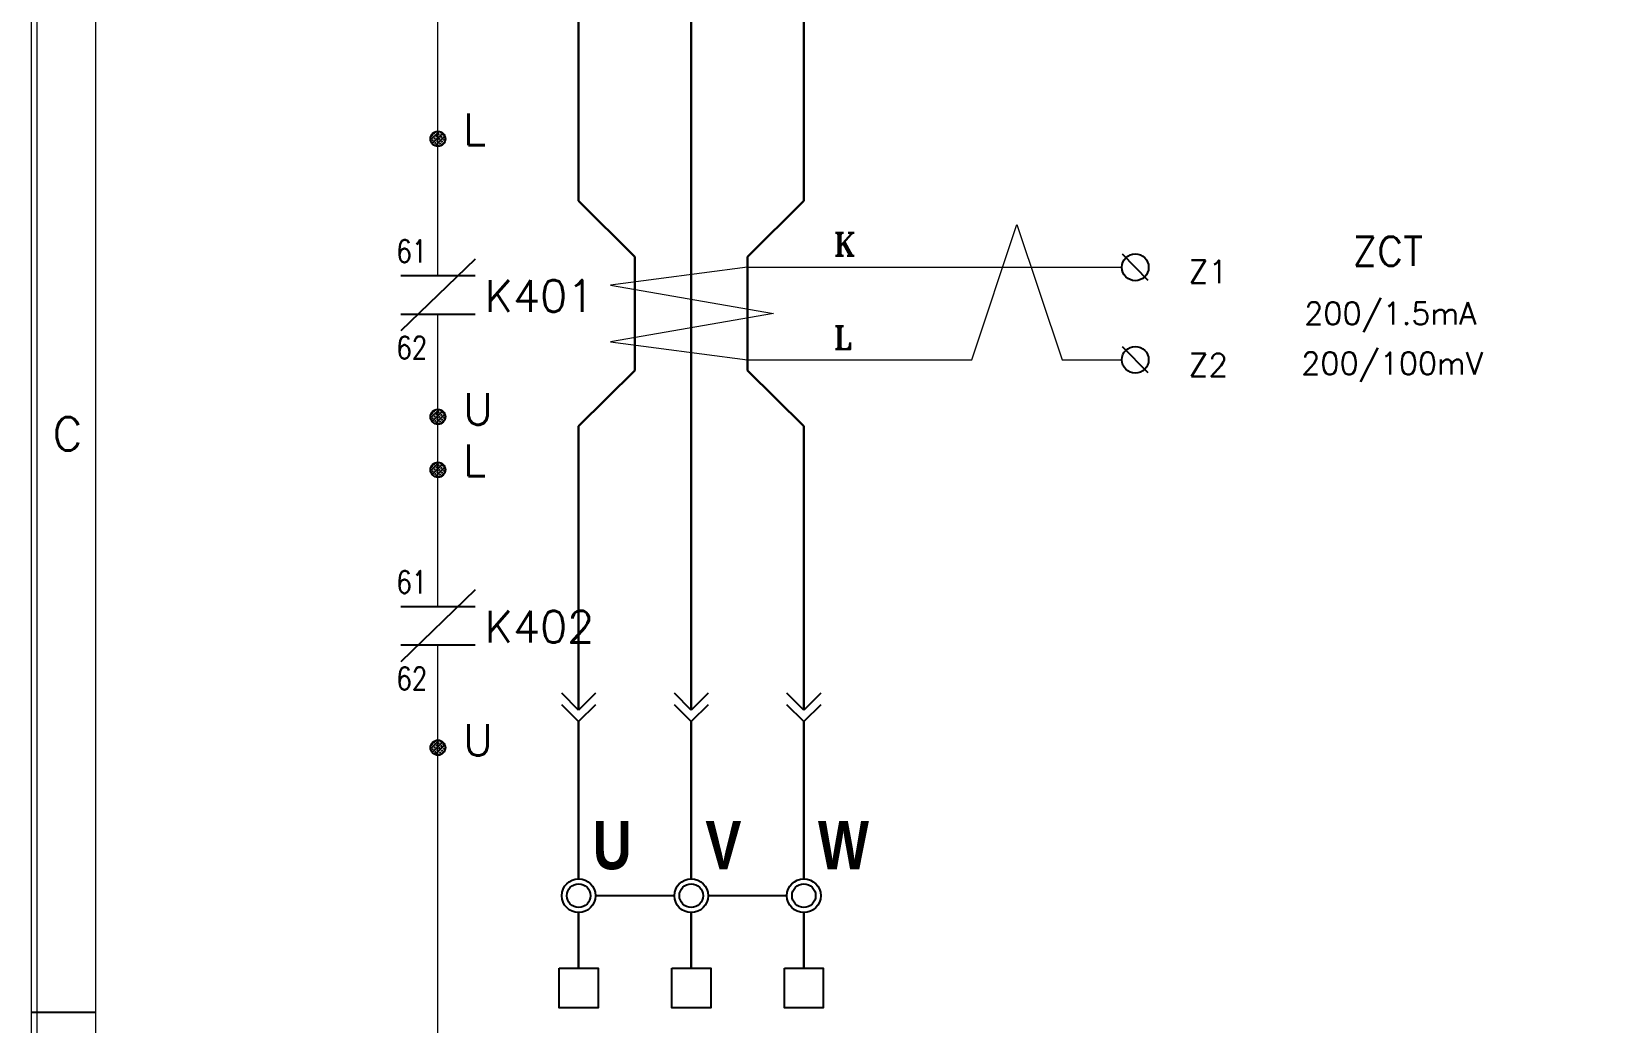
# Model space of a CAD drawing. Header units: millimetres. Extents: x 107 to 2900, y 85 to 3996.
# Drawn here: x 1976.5 to 2150.3, y 311.9 to 421.8 of the extents above; entities that cross this region are included whole.
import ezdxf
from ezdxf.enums import TextEntityAlignment as Align
from ezdxf.lldxf.tags import DXFTag

# ---------------------------------------------------------------- set-up
doc = ezdxf.new("R2010")
doc.units = ezdxf.units.MM
for name, color, linetype in [('1', 1, 'CENTER'), ('20', 2, 'Continuous'), ('30', 3, 'Continuous'), ('70', 7, 'Continuous')]:
    doc.layers.add(name, color=color, linetype=linetype)
doc.styles.add('ROMANS', font='ROMANS.shx', dxfattribs={"width": 0.7})
doc.styles.add('SIMPLEX', font='SIMPLEX')
doc.styles.add('STYLE2', font='romant.shx')
tags = doc.linetypes.add('CENTER', pattern=[2, 1.25, -0.25, 0.25, -0.25]).pattern_tags.tags
tags[10:11] = [DXFTag(74, 4), DXFTag(75, 0), DXFTag(340, '0'), DXFTag(46, 1.0), DXFTag(50, 0.0), DXFTag(44, 0.0), DXFTag(45, 0.0)]
tags[8:9] = [DXFTag(74, 4), DXFTag(75, 0), DXFTag(340, '0'), DXFTag(46, 1.0), DXFTag(50, 0.0), DXFTag(44, 0.0), DXFTag(45, 0.0)]
tags[6:7] = [DXFTag(74, 4), DXFTag(75, 0), DXFTag(340, '0'), DXFTag(46, 1.0), DXFTag(50, 0.0), DXFTag(44, 0.0), DXFTag(45, 0.0)]
tags[4:5] = [DXFTag(74, 4), DXFTag(75, 0), DXFTag(340, '0'), DXFTag(46, 1.0), DXFTag(50, 0.0), DXFTag(44, 0.0), DXFTag(45, 0.0)]
tags = doc.linetypes.add('HIDDEN', pattern=[0.375, 0.25, -0.125]).pattern_tags.tags
tags[6:7] = [DXFTag(74, 4), DXFTag(75, 0), DXFTag(340, '0'), DXFTag(46, 1.0), DXFTag(50, 0.0), DXFTag(44, 0.0), DXFTag(45, 0.0)]
tags[4:5] = [DXFTag(74, 4), DXFTag(75, 0), DXFTag(340, '0'), DXFTag(46, 1.0), DXFTag(50, 0.0), DXFTag(44, 0.0), DXFTag(45, 0.0)]

msp = doc.modelspace()

# ---------------------------------------------------------------- hatches: boundary and pattern name
at = {"layer": '70'}
h = msp.add_hatch(dxfattribs=at)
h.set_pattern_fill('ANSI33', color=256, scale=1.6632, style=0)
h.set_pattern_definition([(45, (3361.7743, -43.22617), (-0.294015, 0.294015), []), (45, (3362.0683, -43.22617), (-0.294015, 0.294015), [0.2079, -0.10395])])
h.paths.add_polyline_path([(2021.555, 410.767, 0.4142136), (2020.723, 409.935, 0.4142136), (2021.555, 409.104)])
h.paths.add_polyline_path([(2021.555, 410.767), (2021.555, 409.935), (2022.386, 409.935, 0.4142136)])
h.paths.add_polyline_path([(2022.386, 409.935), (2021.555, 409.935), (2021.555, 409.104, 0.4142136)])
h = msp.add_hatch(dxfattribs=at)
h.set_pattern_fill('ANSI33', color=256, scale=1.6632, style=0)
h.set_pattern_definition([(45, (3361.77466, -74.0156), (-0.294015, 0.294015), []), (45, (3362.06868, -74.0156), (-0.294015, 0.294015), [0.2079, -0.10395])])
h.paths.add_polyline_path([(2021.555, 379.977, 0.4142136), (2020.723, 379.146, 0.4142136), (2021.555, 378.314)])
h.paths.add_polyline_path([(2021.555, 379.977), (2021.555, 379.146), (2022.387, 379.146, 0.4142136)])
h.paths.add_polyline_path([(2022.387, 379.146), (2021.555, 379.146), (2021.555, 378.314, 0.4142136)])
h = msp.add_hatch(dxfattribs=at)
h.set_pattern_fill('ANSI33', color=256, scale=1.6632, style=0)
h.set_pattern_definition([(45, (3361.7743, -79.88598), (-0.294015, 0.294015), []), (45, (3362.0683, -79.88598), (-0.294015, 0.294015), [0.2079, -0.10395])])
h.paths.add_polyline_path([(2021.555, 374.107, 0.4142136), (2020.723, 373.275, 0.4142136), (2021.555, 372.444)])
h.paths.add_polyline_path([(2021.555, 374.107), (2021.555, 373.275), (2022.386, 373.275, 0.4142136)])
h.paths.add_polyline_path([(2022.386, 373.275), (2021.555, 373.275), (2021.555, 372.444, 0.4142136)])
h = msp.add_hatch(dxfattribs=at)
h.set_pattern_fill('ANSI33', color=256, scale=1.6632, style=0)
h.set_pattern_definition([(45, (3361.77466, -110.6754), (-0.294015, 0.294015), []), (45, (3362.06868, -110.6754), (-0.294015, 0.294015), [0.2079, -0.10395])])
h.paths.add_polyline_path([(2021.555, 343.317, 0.4142136), (2020.723, 342.486, 0.4142136), (2021.555, 341.654)])
h.paths.add_polyline_path([(2021.555, 343.317), (2021.555, 342.486), (2022.387, 342.486, 0.4142136)])
h.paths.add_polyline_path([(2022.387, 342.486), (2021.555, 342.486), (2021.555, 341.654, 0.4142136)])

# ---------------------------------------------------------------- linework, layer by layer
at = {"color": 0, "lineweight": 30}
for p, q in [((2037.141, 429.737), (2037.141, 403.054)), ((2049.615, 390.58), (2049.615, 429.737)), ((2062.089, 429.737), (2062.089, 403.054)), ((2037.141, 403.054), (2043.378, 396.874)), ((2062.089, 403.054), (2055.852, 396.874)), ((2043.378, 396.874), (2043.378, 390.58)), ((2055.852, 396.874), (2055.852, 390.58)), ((2043.378, 384.286), (2043.378, 390.58)), ((2049.615, 390.58), (2049.615, 346.644)), ((2055.852, 384.286), (2055.852, 390.58)), ((2037.141, 378.106), (2043.378, 384.286)), ((2062.089, 378.106), (2055.852, 384.286)), ((2037.141, 378.106), (2037.141, 346.644)), ((2062.089, 378.106), (2062.089, 346.644)), ((2037.141, 345.376), (2037.141, 327.957)), ((2049.615, 345.376), (2049.615, 327.957)), ((2062.089, 345.376), (2062.089, 327.957)), ((2037.141, 324.215), (2037.141, 318.069)), ((2049.615, 324.215), (2049.615, 318.069)), ((2062.089, 324.215), (2062.089, 318.069))]:
    msp.add_line(p, q, dxfattribs=at)
for p, q in [((2025.658, 396.615), (2017.451, 388.665)), ((2025.658, 394.761), (2017.451, 394.761)), ((2017.451, 390.52), (2025.658, 390.52)), ((2025.658, 359.956), (2017.451, 352.005)), ((2025.658, 358.101), (2017.451, 358.101)), ((2017.451, 353.86), (2025.658, 353.86)), ((2037.141, 346.644), (2035.27, 348.515)), ((2039.013, 348.515), (2037.141, 346.644)), ((2049.615, 346.644), (2047.744, 348.515)), ((2051.487, 348.515), (2049.615, 346.644)), ((2062.089, 346.644), (2060.218, 348.515)), ((2063.961, 348.515), (2062.089, 346.644)), ((2037.141, 345.376), (2035.27, 347.247)), ((2039.013, 347.247), (2037.141, 345.376)), ((2049.615, 345.376), (2047.744, 347.247)), ((2051.487, 347.247), (2049.615, 345.376)), ((2062.089, 345.376), (2060.218, 347.247)), ((2063.961, 347.247), (2062.089, 345.376))]:
    msp.add_line(p, q)
at = {"color": 0}
for p, q in [((2100.234, 394.259), (2097.38, 397.149)), ((2100.234, 384.011), (2097.38, 386.901))]:
    msp.add_line(p, q, dxfattribs=at)
at = {"color": 0, "lineweight": 15}
for p, q in [((2055.852, 395.704), (2097.326, 395.704)), ((2055.852, 385.456), (2080.714, 385.456)), ((2090.693, 385.456), (2097.326, 385.456))]:
    msp.add_line(p, q, dxfattribs=at)
at = {"linetype": 'HIDDEN', "ltscale": 20}
for p, q in [((2047.744, 326.086), (2039.013, 326.086)), ((2060.218, 326.086), (2051.487, 326.086))]:
    msp.add_line(p, q, dxfattribs=at)
for points in [[(2034.986, 318.069), (2039.296, 318.069), (2039.296, 313.646), (2034.986, 313.646)], [(2047.459, 318.069), (2051.769, 318.069), (2051.769, 313.646), (2047.459, 313.646)], [(2059.933, 318.069), (2064.243, 318.069), (2064.243, 313.646), (2059.933, 313.646)]]:
    msp.add_lwpolyline(points, close=True)
at = {"color": 0}
for centre in [(2098.807, 395.704), (2098.807, 385.456)]:
    msp.add_circle(centre, 1.482, dxfattribs=at)
at = {"layer": '1', "color": 0}
for centre, radius in [((2037.141, 326.086), 1.871), ((2037.141, 326.086), 1.31), ((2049.615, 326.086), 1.871), ((2049.615, 326.086), 1.31), ((2062.089, 326.086), 1.871), ((2062.089, 326.086), 1.31)]:
    msp.add_circle(centre, radius, dxfattribs=at)
at = {"layer": '20', "color": 0, "lineweight": 13}
msp.add_lwpolyline([(1983.636, 179.259), (1983.636, 694.851), (2790.18, 694.851), (2790.18, 179.259)], dxfattribs=at)
at = {"layer": '30', "color": 0}
msp.add_line((1976.508, 313.179), (1983.636, 313.179), dxfattribs=at)
at = {"layer": '70', "color": 1, "lineweight": 15}
for p, q in [((2021.555, 394.761), (2021.554, 430.623)), ((2021.555, 358.101), (2021.555, 390.52)), ((2021.556, 295.048), (2021.555, 353.86))]:
    msp.add_line(p, q, dxfattribs=at)
at = {"layer": '70', "lineweight": 15}
for p, q in [((2080.714, 385.456), (2085.704, 400.463)), ((2085.704, 400.463), (2090.693, 385.456))]:
    msp.add_line(p, q, dxfattribs=at)
at = {"layer": '70', "lineweight": 13}
for p, q in [((2055.852, 395.704), (2040.656, 393.727)), ((2040.656, 393.727), (2058.742, 390.58)), ((2058.742, 390.58), (2040.656, 387.433)), ((2040.656, 387.433), (2055.852, 385.456))]:
    msp.add_line(p, q, dxfattribs=at)
at = {"layer": '70', "color": 0, "lineweight": 13}
for points in [[(2797.308, 118.779), (1976.508, 118.779), (1976.508, 701.979), (2797.308, 701.979)], [(2796.66, 119.427), (1977.156, 119.427), (1977.156, 701.331), (2796.66, 701.331)]]:
    msp.add_lwpolyline(points, close=True, dxfattribs=at)
at = {"layer": '70'}
for centre in [(2021.555, 409.935), (2021.555, 379.146), (2021.555, 373.275), (2021.555, 342.486)]:
    msp.add_circle(centre, 0.832, dxfattribs=at)

# ---------------------------------------------------------------- texts
at = {"color": 0}
for s, height, style, p in [('L', 3.5, 'SIMPLEX', (2024.346, 409.238)), ('K', 2.537, 'STYLE2', (2065.383, 396.97)), ('ZCT', 3.2142, 'SIMPLEX', (2122.854, 395.884)), ('Z1', 2.5369, 'SIMPLEX', (2104.728, 393.945)), ('K401', 3.5, 'SIMPLEX', (2026.72, 390.787)), ('200/1.5mA', 2.4725, 'SIMPLEX', (2117.529, 389.36)), ('L', 2.537, 'STYLE2', (2065.383, 386.632)), ('Z2', 2.5369, 'SIMPLEX', (2104.728, 383.607)), ('200/100mV', 2.4725, 'SIMPLEX', (2117.199, 383.827)), ('U', 3.5, 'SIMPLEX', (2024.346, 378.266)), ('L', 3.5, 'SIMPLEX', (2024.346, 372.579)), ('K402', 3.5, 'SIMPLEX', (2026.72, 354.127)), ('U', 3.5, 'SIMPLEX', (2024.346, 341.606))]:
    msp.add_text(s, height=height, dxfattribs=dict(at, style=style)).set_placement(p)
at = {"style": 'ROMANS', "width": 0.8}
for s, p in [('61', (2018.657, 397.489)), ('62', (2018.657, 386.805)), ('61', (2018.657, 360.829)), ('62', (2018.657, 350.146))]:
    msp.add_text(s, height=2.5, dxfattribs=at).set_placement(p, align=Align.MIDDLE)
at = {"layer": '30', "color": 0, "style": 'SIMPLEX'}
msp.add_text('C', height=3.672, dxfattribs=at).set_placement((1980.504, 377.247), align=Align.MIDDLE)
at = {"layer": '70', "lineweight": 13, "char_height": 5.34399, "width": 62.24493, "attachment_point": 1, "style": 'ROMANS'}
for s, insert in [('{\\fArial Black|b0|i0|c129|p34;U}', (2038.708, 334.354)), ('{\\fArial Black|b0|i0|c129|p34;V}', (2051.182, 334.354)), ('{\\fArial Black|b0|i0|c129|p34;W}', (2063.656, 334.354))]:
    msp.add_mtext(s, dxfattribs=dict(at, insert=insert))

doc.saveas('drawing.dxf')
